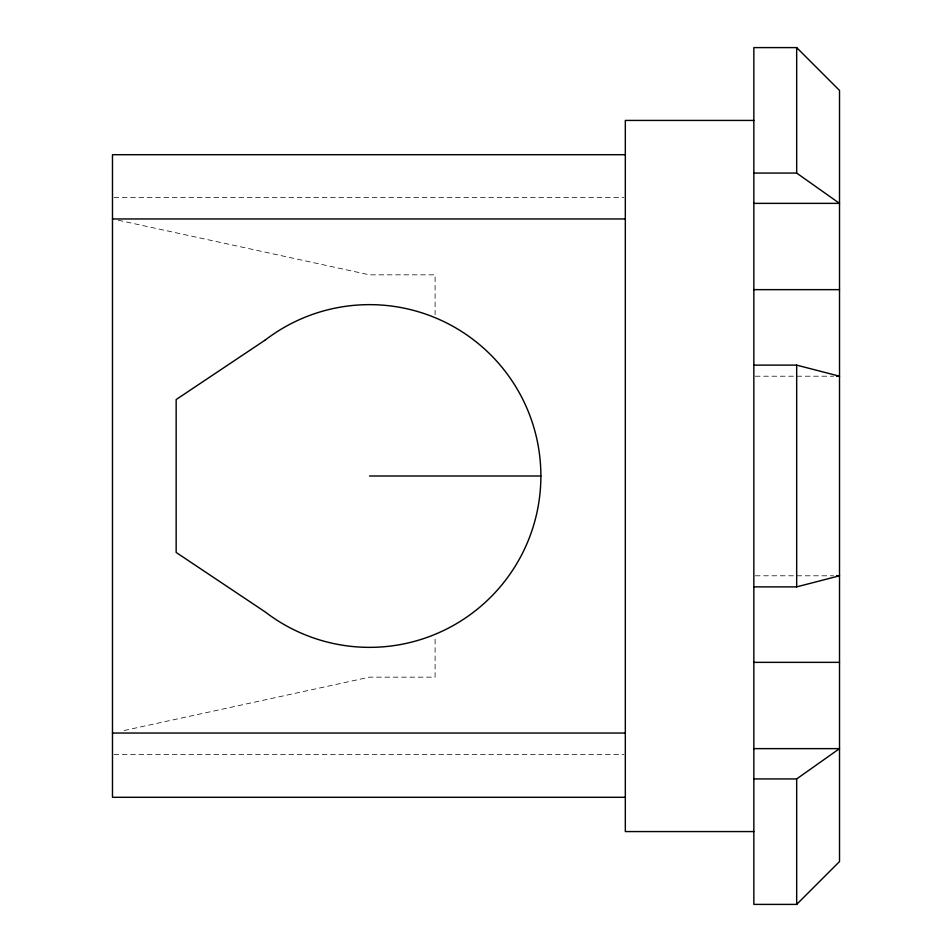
<?xml version="1.0" encoding="UTF-8"?>
<svg xmlns="http://www.w3.org/2000/svg" width="952" height="952" viewBox="0 0 952 952"><rect width="100%" height="100%" fill="white"/><g stroke="black" fill="none" stroke-linecap="round" stroke-linejoin="round"><path stroke-width="0.71" stroke-dasharray="4.76 3.57" d="M124.093 730.517L369.519 677.158L435.1 677.158L435.1 637.269M113.966 197.54L623.834 197.54M755.317 376.207L833.619 376.207M755.317 575.793L833.619 575.793M113.966 754.46L623.834 754.46M118.286 220.221L369.519 274.842L435.1 274.842L435.1 314.731"/><path stroke-width="1.43" d="M796.681 904.4L839.521 861.56L839.521 90.44L796.681 47.6L753.841 47.6L753.841 904.4L796.681 904.4L796.681 778.926L839.521 748.629L753.841 748.629M753.841 586.872L796.681 586.872L839.521 575.793L836.57 575.793M753.841 120.428L625.321 120.428L625.321 831.572L753.841 831.572M625.321 154.7L112.479 154.7L112.479 797.3L625.321 797.3M753.841 173.074L796.681 173.074L839.521 203.371L753.841 203.371M112.479 218.96L625.321 218.96M753.841 289.646L839.521 289.646M753.841 365.128L796.681 365.128L839.521 376.207L836.57 376.207M369.519 476L540.879 476M753.841 662.354L839.521 662.354M112.479 733.04L625.321 733.04M753.841 778.926L796.681 778.926M796.681 47.6L796.681 173.074M796.681 365.128L796.681 586.872M265.203 340.054L176.156 399.554L176.156 552.446L265.203 611.946A171.36 171.36 0 0 0 495.861 591.763A171.36 171.36 0 0 0 495.861 360.237A171.36 171.36 0 0 0 265.203 340.054"/></g></svg>
